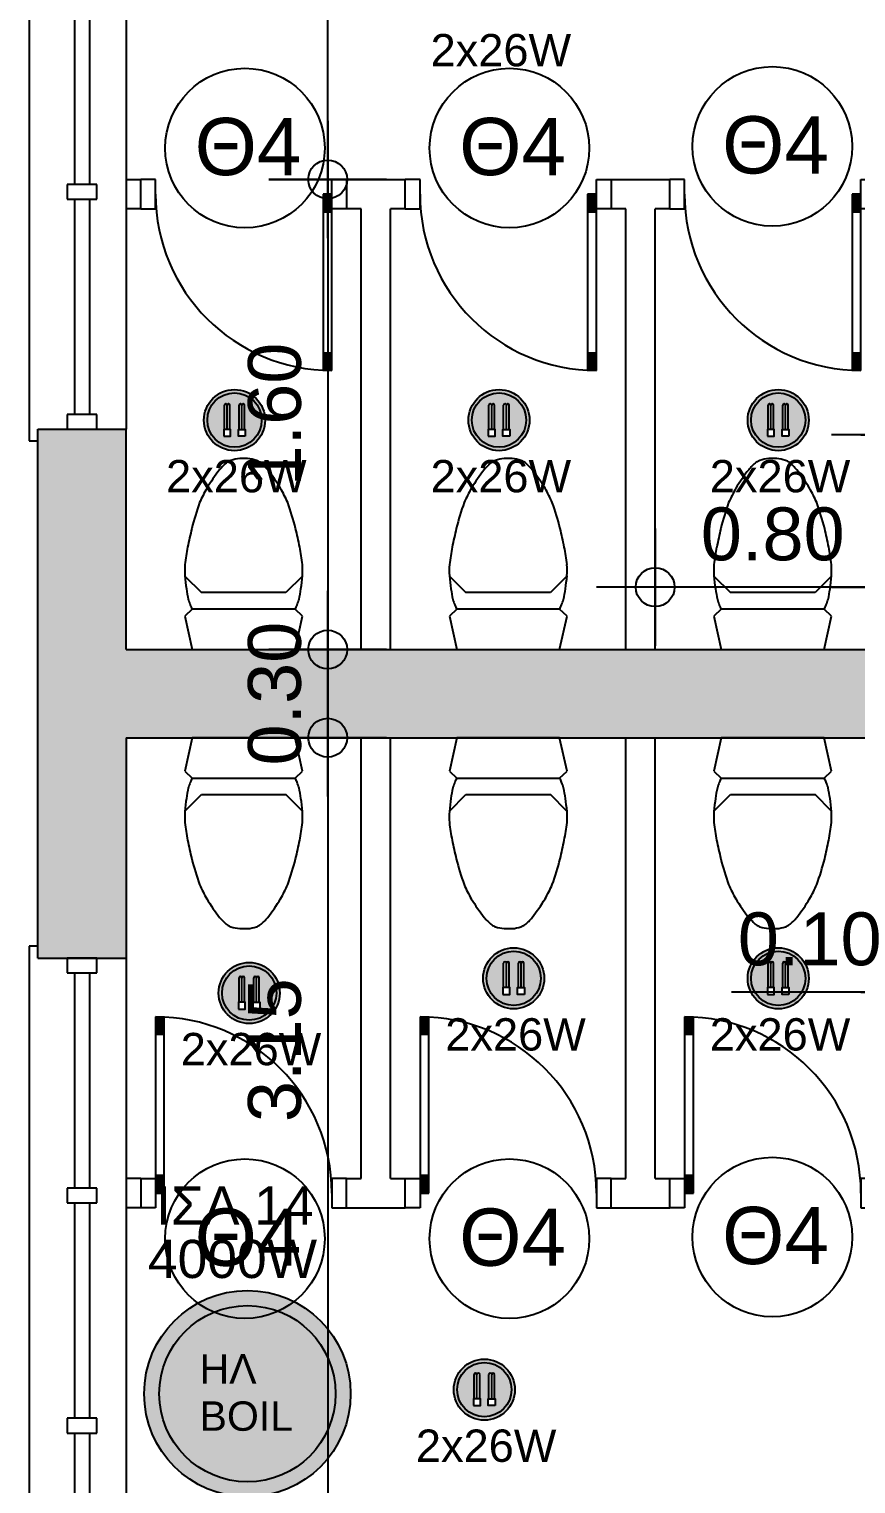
# Model space of a CAD drawing. Header units: metres. Extents: x -11 to 85, y -301 to 135.
# Drawn here: x 14.744 to 17.557, y -203.337 to -198.385 of the extents above; entities that cross this region are included whole.
import ezdxf

# ---------------------------------------------------------------- set-up
doc = ezdxf.new("R2010")
doc.units = ezdxf.units.M
doc.header["$LTSCALE"] = 0.036
doc.header["$PDMODE"] = 2
for name, color, linetype in [('arxitek isogeio', 252, 'Continuous'), ('DIMBLK', 252, 'Continuous'), ('elec fota hatch', 31, 'Continuous'), ('elec text', 20, 'Continuous'), ('Epipla', 252, 'Continuous'), ('HLEK_FL001_SYMBOLS', 230, 'Continuous'), ('Parathira', 252, 'Continuous')]:
    doc.layers.add(name, color=color, linetype=linetype)
doc.styles.add('COMU-N', font='arial.ttf')
doc.styles.get("Standard").update_dxf_attribs({"font": 'arial.ttf'})
doc.dimstyles.new('CADWDOT', dxfattribs={"dimscale": 0.1, "dimtxt": 1.8, "dimasz": 0.08, "dimexe": 2, "dimexo": 0, "dimgap": 0.09, "dimtad": 0, "dimrnd": 0.001, "dimzin": 0, "dimdsep": 46, "dimtxsty": 'Standard', "dimblk1": 'ARTDIM', "dimblk2": 'ARTDIM', "dimsah": 1, "dimcen": 0.09, "dimdle": 0.05, "dimse1": 1, "dimse2": 1, "dimadec": 0, "dimazin": 0, "dimtfac": 1, "dimtmove": 0, "dimatfit": 3, "dimldrblk": 'ARTDIM', "dimfxl": 2, "dimtvp": 0.9999, "dimtolj": 1, "dimtzin": 0, "dimarcsym": 0})

# ---------------------------------------------------------------- blocks, each defined once
blk = doc.blocks.new('A$C52D13D70')
at = {"layer": 'Parathira'}
for p, q in [((-0.33, 0.04), (-0.33, -2.44)), ((-0.3, 0.04), (-0.33, 0.04)), ((-0.1, 0), (-0.2, 0)), ((-0.2, 0), (-0.2, -0.05)), ((-0.1, -0.05), (-0.1, 0)), ((0, 0), (0, -2.4)), ((-0.2, -0.05), (-0.1, -0.05)), ((-0.175, -0.05), (-0.175, -0.7833)), ((-0.125, -0.05), (-0.125, -0.7833)), ((-0.1, -0.7833), (-0.2, -0.7833)), ((-0.2, -0.7833), (-0.2, -0.8333)), ((-0.1, -0.8333), (-0.1, -0.7833)), ((-0.2, -0.8333), (-0.1, -0.8333)), ((-0.175, -0.8333), (-0.175, -1.5667)), ((-0.125, -0.8333), (-0.125, -1.5667)), ((-0.1, -1.5667), (-0.2, -1.5667)), ((-0.2, -1.5667), (-0.2, -1.6167)), ((-0.1, -1.6167), (-0.1, -1.5667)), ((-0.2, -1.6167), (-0.1, -1.6167)), ((-0.175, -1.6167), (-0.175, -2.35)), ((-0.125, -1.6167), (-0.125, -2.35)), ((-0.1, -2.35), (-0.2, -2.35)), ((-0.2, -2.35), (-0.2, -2.4)), ((-0.1, -2.4), (-0.1, -2.35)), ((-0.2, -2.4), (-0.1, -2.4)), ((-0.33, -2.44), (-0.3, -2.44))]:
    blk.add_line(p, q, dxfattribs=at)
blk = doc.blocks.new('ARTDIM')
at = {"layer": 'DIMBLK'}
for p, q in [((0, -24.9975), (0, 24.9975)), ((-24.9975, 0), (24.9975, 0))]:
    blk.add_line(p, q, dxfattribs=at)
blk.add_circle((0, 0), 8.25, dxfattribs=at)
blk = doc.blocks.new('*D1368')
at = {"layer": 'arxitek isogeio', "color": 0, "lineweight": -2}
blk.add_line((15.7595, -198.8888), (15.7595, -197.2048), dxfattribs=at)
at = {"layer": 'Defpoints', "color": 0, "transparency": 16777216}
for p in [(15.0737, -197.1968), (15.7595, -197.1968), (15.0737, -198.8968)]:
    blk.add_point(p, dxfattribs=at)
at = {"layer": 'arxitek isogeio', "color": 0, "lineweight": -2, "xscale": 0.008, "yscale": 0.008, "zscale": 0.008}
for p, rotation in [((15.7595, -197.1968), 90), ((15.7595, -198.8968), 270)]:
    blk.add_blockref('ARTDIM', p, dxfattribs=dict(at, rotation=rotation))
at = {"layer": 'arxitek isogeio', "color": 0, "insert": (15.5796, -198.0468), "char_height": 0.18, "attachment_point": 5, "rotation": 90}
blk.add_mtext('\\A1;1.70', dxfattribs=at)
blk = doc.blocks.new('*D1369')
at = {"layer": 'arxitek isogeio', "color": 0, "lineweight": -2}
blk.add_line((15.7595, -198.9048), (15.7595, -200.4888), dxfattribs=at)
at = {"layer": 'Defpoints', "color": 0, "transparency": 16777216}
for p in [(15.0737, -198.8968), (15.0737, -200.4968), (15.7595, -200.4968)]:
    blk.add_point(p, dxfattribs=at)
at = {"layer": 'arxitek isogeio', "color": 0, "lineweight": -2, "xscale": 0.008, "yscale": 0.008, "zscale": 0.008}
for p, rotation in [((15.7595, -198.8968), 90), ((15.7595, -200.4968), 270)]:
    blk.add_blockref('ARTDIM', p, dxfattribs=dict(at, rotation=rotation))
at = {"layer": 'arxitek isogeio', "color": 0, "insert": (15.5796, -199.6968), "char_height": 0.18, "attachment_point": 5, "rotation": 90}
blk.add_mtext('\\A1;1.60', dxfattribs=at)
blk = doc.blocks.new('*D1370')
at = {"layer": 'arxitek isogeio', "color": 0, "lineweight": -2}
blk.add_line((15.7595, -200.5048), (15.7595, -200.7888), dxfattribs=at)
at = {"layer": 'Defpoints', "color": 0, "transparency": 16777216}
for p in [(15.0737, -200.4968), (15.0737, -200.7968), (15.7595, -200.7968)]:
    blk.add_point(p, dxfattribs=at)
at = {"layer": 'arxitek isogeio', "color": 0, "lineweight": -2, "xscale": 0.008, "yscale": 0.008, "zscale": 0.008}
for p, rotation in [((15.7595, -200.4968), 90), ((15.7595, -200.7968), 270)]:
    blk.add_blockref('ARTDIM', p, dxfattribs=dict(at, rotation=rotation))
at = {"layer": 'arxitek isogeio', "color": 0, "insert": (15.5796, -200.6468), "char_height": 0.18, "attachment_point": 5, "rotation": 90}
blk.add_mtext('\\A1;0.30', dxfattribs=at)
blk = doc.blocks.new('A$C42762A58')
at = {"layer": 'Parathira'}
for p, q in [((-0.65, 0), (-0.7, 0)), ((-0.65, -0.1), (-0.65, 0)), ((-0.05, 0), (0, 0)), ((-0.05, -0.1), (-0.05, 0)), ((-0.08, -0.05), (-0.08, -0.6492)), ((-0.05, -0.05), (-0.08, -0.05)), ((-0.074, -0.05), (-0.074, -0.11)), ((-0.068, -0.05), (-0.068, -0.11)), ((-0.062, -0.05), (-0.062, -0.11)), ((-0.056, -0.05), (-0.056, -0.11)), ((-0.05, -0.65), (-0.05, -0.05)), ((-0.7, -0.1), (-0.65, -0.1)), ((-0.08, -0.11), (-0.05, -0.11)), ((0, -0.1), (-0.05, -0.1)), ((-0.08, -0.59), (-0.05, -0.59)), ((-0.074, -0.59), (-0.074, -0.6495)), ((-0.068, -0.59), (-0.068, -0.6497)), ((-0.062, -0.59), (-0.062, -0.6499)), ((-0.056, -0.59), (-0.056, -0.65))]:
    blk.add_line(p, q, dxfattribs=at)
blk.add_arc((-0.05, -0.05), 0.6, 180, 270, dxfattribs=at)
blk = doc.blocks.new('A$C01D1717B')
at = {"layer": 'Epipla'}
for p, q in [((0, 0.65), (-0.0135, 0.65)), ((0.0135, 0.65), (0, 0.65)), ((-0.2, 0.2499), (-0.144, 0.1936)), ((0.2, 0.2499), (0.144, 0.1936)), ((0.144, 0.1936), (-0.144, 0.1936)), ((-0.1749, 0.1375), (-0.2001, 0.1135)), ((-0.2001, 0.1135), (-0.175, 0)), ((0.1749, 0.1375), (-0.1749, 0.1375)), ((0.2001, 0.1135), (0.1749, 0.1375)), ((0.175, 0), (0.2001, 0.1135)), ((-0.175, 0), (0.175, 0))]:
    blk.add_line(p, q, dxfattribs=at)
for centre, radius, start, end in [((0.0095, 0.5223), 0.1325, 113.5158, 119.7223), ((0.0017, 0.5015), 0.1493, 95.8581, 107.5743), ((-0.0122, 0.4507), 0.201, 73.9357, 82.632), ((-0.0082, 0.5249), 0.1296, 60.2089, 66.553), ((0.5838, 0.1051), 0.8367, 142.7081, 147.9774), ((0.0553, 0.4986), 0.178, 128.7755, 140.4002), ((-0.1951, 0.3568), 0.3767, 42.6693, 48.155), ((-0.6395, 0.0666), 0.9044, 32.2198, 37.0946), ((0.7563, 0.0754), 1.001, 151.7723, 154.8817), ((-0.4244, 0.2421), 0.6297, 24.2013, 29.1447), ((0.8911, 0.1347), 1.1034, 160.6547, 165.4233), ((-1.2303, 0.0313), 1.4578, 15.1565, 18.7655), ((3.6947, -0.473), 3.9714, 167.1169, 168.0548), ((-2.6921, -0.2523), 2.9449, 11.7817, 13.0466), ((1.3013, 0.0857), 1.5151, 169.9942, 172.2813), ((-0.6437, 0.1882), 0.8498, 6.8232, 10.9013), ((0.2581, 0.2701), 0.4586, 177.608, 182.392), ((0.9792, 0.3647), 1.1848, 185.5115, 187.6706), ((-1.2553, 0.3966), 1.4627, 352.5346, 354.2834), ((-0.2946, 0.2701), 0.495, 357.784, 2.216), ((0.8678, 0.3808), 1.0769, 189.3117, 191.2555), ((-0.2569, 0.27), 0.4563, 347.4222, 352.0106), ((0.059, 0.2466), 0.2588, 197.0622, 201.4426), ((-0.027, 0.2178), 0.1683, 203.0373, 208.51), ((-0.1052, 0.2817), 0.315, 332.7649, 335.6878), ((-0.8352, 0.5177), 1.0808, 340.2234, 341.2719)]:
    blk.add_arc(centre, radius, start, end, dxfattribs=at)
blk = doc.blocks.new('*D1400')
at = {"layer": 'arxitek isogeio', "color": 0, "lineweight": -2}
for p, q in [((17.6737, -201.6628), (17.1334, -201.6628)), ((17.7657, -201.6628), (17.6817, -201.6628))]:
    blk.add_line(p, q, dxfattribs=at)
at = {"layer": 'Defpoints', "color": 0, "transparency": 16777216}
for p in [(17.6737, -201.6468), (17.6737, -201.6628), (17.7737, -201.6468)]:
    blk.add_point(p, dxfattribs=at)
at = {"layer": 'arxitek isogeio', "color": 0, "lineweight": -2, "xscale": 0.008, "yscale": 0.008, "zscale": 0.008, "rotation": 180}
blk.add_blockref('ARTDIM', (17.6737, -201.6628), dxfattribs=at)
at = {"layer": 'arxitek isogeio', "color": 0, "lineweight": -2, "xscale": 0.008, "yscale": 0.008, "zscale": 0.008}
blk.add_blockref('ARTDIM', (17.7737, -201.6628), dxfattribs=at)
at = {"layer": 'arxitek isogeio', "color": 0, "insert": (17.3996, -201.4828), "char_height": 0.18, "attachment_point": 5}
blk.add_mtext('\\A1;0.10', dxfattribs=at)
blk = doc.blocks.new('*D1419')
at = {"layer": 'arxitek isogeio', "color": 0, "lineweight": -2}
blk.add_line((15.7595, -200.8048), (15.7595, -203.9388), dxfattribs=at)
at = {"layer": 'Defpoints', "color": 0, "transparency": 16777216}
for p in [(15.9737, -200.7968), (15.7595, -203.9468), (15.9737, -203.9468)]:
    blk.add_point(p, dxfattribs=at)
at = {"layer": 'arxitek isogeio', "color": 0, "lineweight": -2, "xscale": 0.008, "yscale": 0.008, "zscale": 0.008}
for p, rotation in [((15.7595, -200.7968), 90), ((15.7595, -203.9468), 270)]:
    blk.add_blockref('ARTDIM', p, dxfattribs=dict(at, rotation=rotation))
at = {"layer": 'arxitek isogeio', "color": 0, "insert": (15.5796, -201.8605), "char_height": 0.18, "attachment_point": 5, "rotation": 90}
blk.add_mtext('\\A1;3.15', dxfattribs=at)
blk = doc.blocks.new('*D1441')
at = {"layer": 'arxitek isogeio', "color": 0, "lineweight": -2}
blk.add_line((17.6657, -200.2844), (16.8817, -200.2844), dxfattribs=at)
at = {"layer": 'Defpoints', "color": 0, "transparency": 16777216}
for p in [(16.8737, -200.2844), (16.8737, -200.4968), (17.6737, -200.4968)]:
    blk.add_point(p, dxfattribs=at)
at = {"layer": 'arxitek isogeio', "color": 0, "lineweight": -2, "xscale": 0.008, "yscale": 0.008, "zscale": 0.008, "rotation": 180}
blk.add_blockref('ARTDIM', (16.8737, -200.2844), dxfattribs=at)
at = {"layer": 'arxitek isogeio', "color": 0, "lineweight": -2, "xscale": 0.008, "yscale": 0.008, "zscale": 0.008}
blk.add_blockref('ARTDIM', (17.6737, -200.2844), dxfattribs=at)
at = {"layer": 'arxitek isogeio', "color": 0, "insert": (17.2737, -200.1044), "char_height": 0.18, "attachment_point": 5}
blk.add_mtext('\\A1;0.80', dxfattribs=at)
blk = doc.blocks.new('*D1442')
at = {"layer": 'arxitek isogeio', "color": 0, "lineweight": -2}
for p, q in [((17.6817, -199.7658), (17.7657, -199.7658)), ((17.7737, -199.7658), (18.314, -199.7658))]:
    blk.add_line(p, q, dxfattribs=at)
at = {"layer": 'Defpoints', "color": 0, "transparency": 16777216}
for p in [(17.6737, -199.7468), (17.7737, -199.7468), (17.7737, -199.7658)]:
    blk.add_point(p, dxfattribs=at)
at = {"layer": 'arxitek isogeio', "color": 0, "lineweight": -2, "xscale": 0.008, "yscale": 0.008, "zscale": 0.008, "rotation": 180}
blk.add_blockref('ARTDIM', (17.6737, -199.7658), dxfattribs=at)
at = {"layer": 'arxitek isogeio', "color": 0, "lineweight": -2, "xscale": 0.008, "yscale": 0.008, "zscale": 0.008}
blk.add_blockref('ARTDIM', (17.7737, -199.7658), dxfattribs=at)
at = {"layer": 'arxitek isogeio', "color": 0, "insert": (18.0479, -199.5858), "char_height": 0.18, "attachment_point": 5}
blk.add_mtext('\\A1;0.10', dxfattribs=at)
blk = doc.blocks.new('electroboiler')
at = {"layer": 'HLEK_FL001_SYMBOLS'}
h = blk.add_hatch(color=256, dxfattribs=at)
h.paths.add_polyline_path([(2321.6631, 1205.6021, 1), (2322.3658, 1205.6021, 1)])
h.paths.add_polyline_path([(2322.3144, 1205.6021, -1), (2321.7144, 1205.6021, -1)], flags=16)
blk.add_hatch(color=11, dxfattribs=at).paths.add_polyline_path([(2322.3144, 1205.6021, 1), (2321.7144, 1205.6021, 1)])
for radius in [0.3513, 0.3]:
    blk.add_circle((2322.0144, 1205.6021), radius, dxfattribs=at)
for s, p in [('ΗΛ', (2321.8516, 1205.6367)), ('ΒΟΙL', (2321.8516, 1205.476))]:
    blk.add_text(s, height=0.1, dxfattribs=at).set_placement(p)
blk = doc.blocks.new('fota_spot 2')
at = {"layer": 'elec fota hatch'}
h = blk.add_hatch(dxfattribs=at)
h.set_pattern_fill('', color=256, style=0, pattern_type=0)
h.set_pattern_definition([(0, (84.7259, -104.0989), (0, 1), [])])
edge = h.paths.add_edge_path()
edge.add_arc((85.8116, -105.7029), 0.1197, 90, 90)
at = {"layer": 'HLEK_FL001_SYMBOLS'}
h = blk.add_hatch(color=256, dxfattribs=at)
h.paths.add_polyline_path([(85.6769, -105.7029, 1), (85.9463, -105.7029, 1)])
h.paths.add_polyline_path([(85.9313, -105.7029, 1), (85.6919, -105.7029, 1)], flags=16)
h = blk.add_hatch(color=11, dxfattribs=at)
h.dxf.hatch_style = 1
h.paths.add_polyline_path([(85.6919, -105.7029, 1), (85.9313, -105.7029, 1)])
h.paths.add_polyline_path([(85.7672, -105.6362, -1), (85.7792, -105.6362, -1), (85.7912, -105.6362), (85.7912, -105.7435), (85.7942, -105.7435), (85.7942, -105.7735), (85.7642, -105.7735), (85.7642, -105.7435), (85.7672, -105.7435)], flags=16)
h.paths.add_polyline_path([(85.832, -105.6362, -1), (85.844, -105.6362, -1), (85.856, -105.6362), (85.856, -105.7435), (85.859, -105.7435), (85.859, -105.7735), (85.829, -105.7735), (85.829, -105.7435), (85.832, -105.7435)], flags=16)
for p, q in [((85.7672, -105.7435), (85.7672, -105.6362)), ((85.7792, -105.7435), (85.7792, -105.6362)), ((85.7792, -105.7435), (85.7792, -105.6362)), ((85.7912, -105.7435), (85.7912, -105.6362)), ((85.832, -105.7435), (85.832, -105.6362)), ((85.844, -105.7435), (85.844, -105.6362)), ((85.844, -105.7435), (85.844, -105.6362)), ((85.856, -105.7435), (85.856, -105.6362))]:
    blk.add_line(p, q, dxfattribs=at)
for points in [[(85.7642, -105.7735), (85.7942, -105.7735), (85.7942, -105.7435), (85.7642, -105.7435)], [(85.859, -105.7735), (85.829, -105.7735), (85.829, -105.7435), (85.859, -105.7435)]]:
    blk.add_lwpolyline(points, close=True, dxfattribs=at)
for radius in [0.1347, 0.1197]:
    blk.add_circle((85.8116, -105.7029), radius, dxfattribs=at)
for centre in [(85.7732, -105.6362), (85.7852, -105.6362), (85.838, -105.6362), (85.85, -105.6362)]:
    blk.add_arc(centre, 0.006, 0, 180, dxfattribs=at)

msp = doc.modelspace()

# ---------------------------------------------------------------- hatches: boundary and pattern name
at = {"layer": 'arxitek isogeio'}
msp.add_hatch(color=256, dxfattribs=at).paths.add_polyline_path([(14.7737, -201.5468), (15.0737, -201.5468), (15.0737, -200.7968), (18.9737, -200.7968), (18.9737, -200.4968), (15.0737, -200.4968), (15.0737, -199.7468), (14.7737, -199.7468)])

# ---------------------------------------------------------------- linework, layer by layer
for p, q in [((15.0737, -198.8968), (15.1237, -198.8968)), ((15.1237, -198.9968), (15.1237, -198.8968)), ((15.8237, -198.8968), (15.8237, -198.9968)), ((15.8237, -198.8968), (16.0237, -198.8968)), ((16.0237, -198.9968), (16.0237, -198.8968)), ((16.7237, -198.8968), (16.7237, -198.9968)), ((16.7237, -198.8968), (16.9237, -198.8968)), ((16.9237, -198.9968), (16.9237, -198.8968)), ((15.1237, -198.9968), (15.0737, -198.9968)), ((15.8737, -198.9968), (15.8237, -198.9968)), ((15.8737, -200.4968), (15.8737, -198.9968)), ((15.9737, -200.4968), (15.9737, -198.9968)), ((16.0237, -198.9968), (15.9737, -198.9968)), ((16.7737, -198.9968), (16.7237, -198.9968)), ((16.7737, -200.4968), (16.7737, -198.9968)), ((16.8737, -200.4968), (16.8737, -198.9968)), ((16.9237, -198.9968), (16.8737, -198.9968)), ((14.7737, -199.7468), (15.0737, -199.7468)), ((14.7737, -201.5468), (14.7737, -199.7468)), ((15.0737, -200.4968), (15.0737, -199.7468)), ((15.0737, -200.4968), (18.9737, -200.4968)), ((15.0737, -200.7968), (18.9737, -200.7968)), ((15.0737, -200.7968), (15.0737, -201.5468)), ((15.8737, -202.2968), (15.8737, -200.7968)), ((15.9737, -202.2968), (15.9737, -200.7968)), ((16.7737, -202.2968), (16.7737, -200.7968)), ((16.8737, -202.2968), (16.8737, -200.7968)), ((14.7737, -201.5468), (15.0737, -201.5468)), ((15.1237, -202.2968), (15.0737, -202.2968)), ((15.1237, -202.2968), (15.1237, -202.3968)), ((15.8237, -202.3968), (15.8237, -202.2968)), ((15.8237, -202.2968), (15.8737, -202.2968)), ((15.9737, -202.2968), (16.0237, -202.2968)), ((16.0237, -202.3968), (16.0237, -202.2968)), ((16.7237, -202.3968), (16.7237, -202.2968)), ((16.7237, -202.2968), (16.7737, -202.2968)), ((16.8737, -202.2968), (16.9237, -202.2968)), ((16.9237, -202.3968), (16.9237, -202.2968)), ((15.1237, -202.3968), (15.0737, -202.3968)), ((15.8237, -202.3968), (16.0237, -202.3968)), ((16.7237, -202.3968), (16.9237, -202.3968))]:
    msp.add_line(p, q, dxfattribs=at)
for centre in [(17.2724, -198.7843), (15.478, -198.79), (16.378, -198.79), (15.478, -202.5022), (16.378, -202.5022), (17.2724, -202.4965)]:
    msp.add_circle(centre, 0.2715, dxfattribs=at)

# ---------------------------------------------------------------- block references
for name, p in [('A$C52D13D70', (15.0737, -197.3468)), ('A$C42762A58', (15.8237, -198.8968)), ('A$C42762A58', (16.7237, -198.8968)), ('A$C42762A58', (17.6237, -198.8968)), ('A$C01D1717B', (15.4737, -200.4968)), ('A$C01D1717B', (16.3737, -200.4968)), ('A$C01D1717B', (17.2737, -200.4968)), ('A$C52D13D70', (15.0737, -201.5468))]:
    msp.add_blockref(name, p, dxfattribs=at)
at = {"layer": 'arxitek isogeio', "rotation": 180}
for name, p in [('A$C01D1717B', (15.4737, -200.7968)), ('A$C01D1717B', (16.3737, -200.7968)), ('A$C01D1717B', (17.2737, -200.7968)), ('A$C42762A58', (15.1237, -202.3968)), ('A$C42762A58', (16.0237, -202.3968)), ('A$C42762A58', (16.9237, -202.3968))]:
    msp.add_blockref(name, p, dxfattribs=at)
at = {"layer": 'HLEK_FL001_SYMBOLS', "xscale": 0.7717437288924316, "yscale": 0.7717437288924316, "zscale": 0.7717437288924316}
for p in [(-50.7821, -118.1404), (-49.8821, -118.1404), (-48.9321, -118.1404), (-49.8321, -120.0404), (-48.9321, -120.0404), (-50.7321, -120.0904), (-49.9321, -121.4404)]:
    msp.add_blockref('fota_spot 2', p, dxfattribs=at)
at = {"layer": 'HLEK_FL001_SYMBOLS'}
msp.add_blockref('electroboiler', (-2306.528, -1408.6319), dxfattribs=at)

# ---------------------------------------------------------------- texts
at = {"layer": 'arxitek isogeio', "style": 'COMU-N'}
for p in [(15.307, -198.8822), (16.207, -198.8822), (17.1014, -198.8765), (15.307, -202.5944), (16.207, -202.5944), (17.1014, -202.5887)]:
    msp.add_text('Θ4', height=0.195, dxfattribs=at).set_placement(p)
at = {"layer": 'elec text'}
for p in [(16.1096, -198.5117), (15.2096, -199.9617), (16.1096, -199.9617), (17.0596, -199.9617), (16.1596, -201.8617), (17.0596, -201.8617), (15.2596, -201.9117), (16.0596, -203.2617)]:
    msp.add_text('2x26W', height=0.11, dxfattribs=at).set_placement(p)
at = {"layer": 'HLEK_FL001_SYMBOLS', "char_height": 0.13, "attachment_point": 1, "style": 'COMU-N'}
for s, width, insert in [('ΙΣΑ.14', 0.495006, (15.1758, -202.3243)), ('4000W', 0.15, (15.1479, -202.506))]:
    msp.add_mtext_dynamic_manual_height_columns(s, width=width, gutter_width=0.65, heights=[0], dxfattribs=dict(at, insert=insert))

# ---------------------------------------------------------------- dimensions: what is measured, and where the dimension line sits
at = {"layer": 'arxitek isogeio'}
for base, p2, picture, middle in [((15.7595, -197.1968), (15.0737, -197.1968), '*D1368', (15.5796, -198.0468)), ((15.7595, -200.4968), (15.0737, -200.4968), '*D1369', (15.5796, -199.6968))]:
    dim = msp.add_linear_dim(base=base, p1=(15.0737, -198.8968), p2=p2, angle=90, dimstyle='CADWDOT', dxfattribs=at)
    dim.commit()
    dim.dimension.update_dxf_attribs({"geometry": picture, "text_midpoint": middle})
for base, p1, p2, picture, middle in [((17.7737, -199.7658), (17.6737, -199.7468), (17.7737, -199.7468), '*D1442', (18.0479, -199.5858)), ((16.8737, -200.2844), (17.6737, -200.4968), (16.8737, -200.4968), '*D1441', (17.2737, -200.1044)), ((17.6737, -201.6628), (17.7737, -201.6468), (17.6737, -201.6468), '*D1400', (17.3996, -201.4828))]:
    dim = msp.add_linear_dim(base=base, p1=p1, p2=p2, dimstyle='CADWDOT', dxfattribs=at)
    dim.commit()
    dim.dimension.update_dxf_attribs({"geometry": picture, "text_midpoint": middle})
for base, p1, p2, picture, middle in [((15.7595, -200.7968), (15.0737, -200.4968), (15.0737, -200.7968), '*D1370', (15.7595, -200.6468)), ((15.7595, -203.9468), (15.9737, -200.7968), (15.9737, -203.9468), '*D1419', (15.7595, -201.8605))]:
    dim = msp.add_linear_dim(base=base, p1=p1, p2=p2, angle=90, dimstyle='CADWDOT', dxfattribs=at)
    dim.commit()
    dim.dimension.update_dxf_attribs({"geometry": picture, "text_midpoint": middle, "dimtype": 160})

doc.saveas('drawing.dxf')
